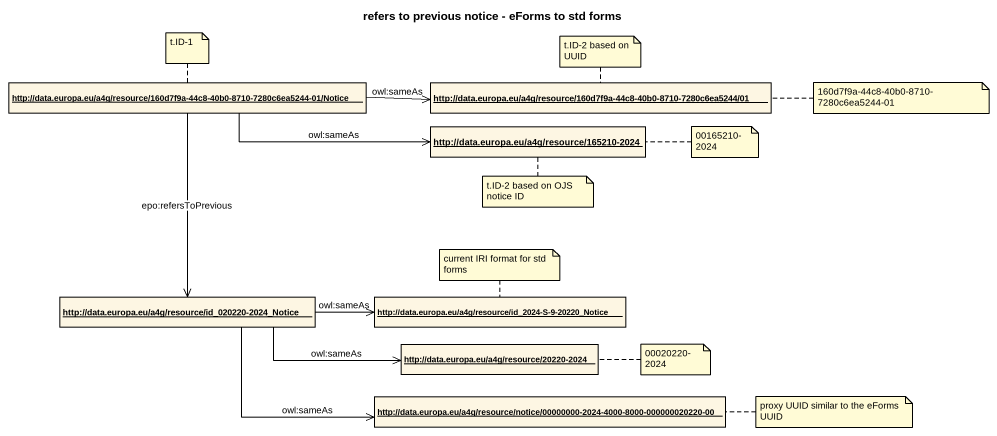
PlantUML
@startuml
title refers to previous notice - eForms to std forms
hide circle
hide empty members
object "http://data.europa.eu/a4g/resource/160d7f9a-44c8-40b0-8710-7280c6ea5244-01/Notice" as http_data_europa_eu_a4g
object "http://data.europa.eu/a4g/resource/160d7f9a-44c8-40b0-8710-7280c6ea5244/01" as http_data_europa_eu_a4g_2
object "http://data.europa.eu/a4g/resource/165210-2024" as http_data_europa_eu_a4g_3
object "http://data.europa.eu/a4g/resource/id_020220-2024_Notice" as http_data_europa_eu_a4g_4
object "http://data.europa.eu/a4g/resource/id_2024-S-9-20220_Notice" as http_data_europa_eu_a4g_5
object "http://data.europa.eu/a4g/resource/20220-2024" as http_data_europa_eu_a4g_6
object "http://data.europa.eu/a4g/resource/notice/00000000-2024-4000-8000-000000020220-00" as http_data_europa_eu_a4g_7
http_data_europa_eu_a4g -right-> http_data_europa_eu_a4g_2 : owl:sameAs
http_data_europa_eu_a4g -right-> http_data_europa_eu_a4g_3 : owl:sameAs
http_data_europa_eu_a4g --> http_data_europa_eu_a4g_4 : epo:refersToPrevious
http_data_europa_eu_a4g_4 -right-> http_data_europa_eu_a4g_5 : owl:sameAs
http_data_europa_eu_a4g_4 -right-> http_data_europa_eu_a4g_6 : owl:sameAs
http_data_europa_eu_a4g_4 -right-> http_data_europa_eu_a4g_7 : owl:sameAs
note top of http_data_europa_eu_a4g : t.ID-1
note top of http_data_europa_eu_a4g_2 : t.ID-2 based on UUID
note right of http_data_europa_eu_a4g_2 : 160d7f9a-44c8-40b0-8710-7280c6ea5244-01
note right of http_data_europa_eu_a4g_3 : 00165210-2024
note bottom of http_data_europa_eu_a4g_3 : t.ID-2 based on OJS notice ID
note top of http_data_europa_eu_a4g_5 : current IRI format for std forms
note right of http_data_europa_eu_a4g_6 : 00020220-2024
note right of http_data_europa_eu_a4g_7 : proxy UUID similar to the eForms UUID
@enduml
